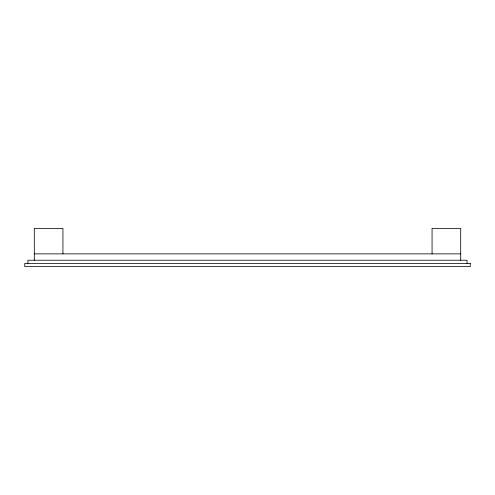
<?xml version="1.0" encoding="UTF-8"?>
<svg xmlns="http://www.w3.org/2000/svg" width="495" height="495" viewBox="0 0 495 495"><rect width="100%" height="100%" fill="white"/><g stroke="black" fill="none" stroke-linecap="round" stroke-linejoin="round"><path stroke-width="0.74" d="M34.297 253.867L460.703 253.867M467.07 263.408L467.07 260.228L27.93 260.228L27.93 263.408M460.703 260.228L460.703 228.405L432.067 228.405L432.067 253.867M62.933 253.867L62.933 228.405L34.297 228.405L34.297 260.228M470.25 263.408L24.75 263.408L24.75 266.595L470.25 266.595L470.25 263.408"/></g></svg>
